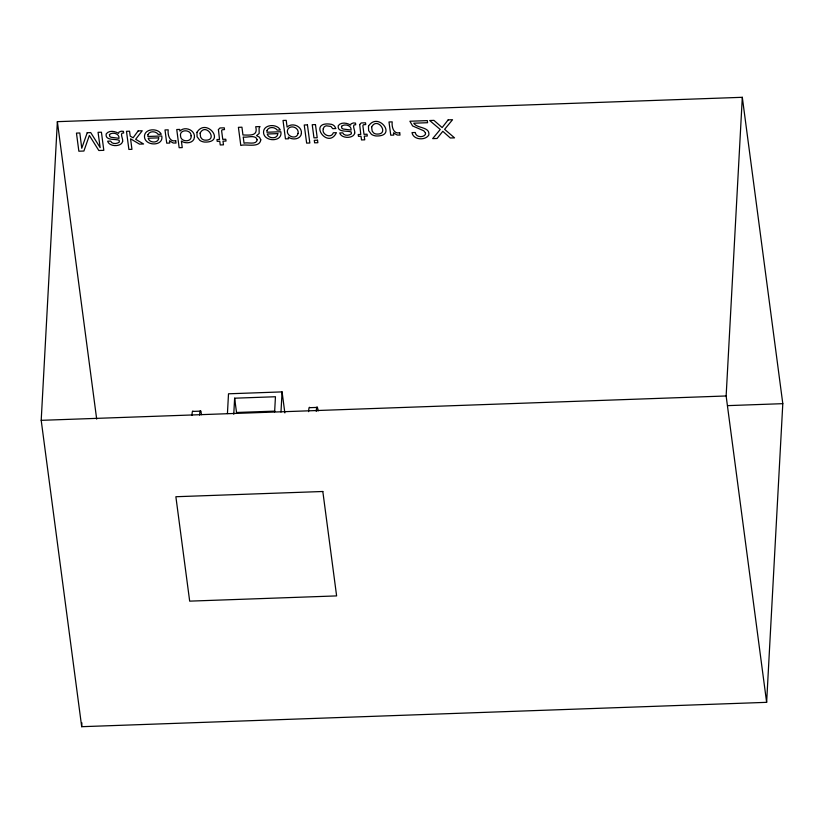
<?xml version="1.0" encoding="UTF-8"?>
<svg xmlns="http://www.w3.org/2000/svg" width="824" height="824" viewBox="0 0 824 824"><rect width="100%" height="100%" fill="white"/><g stroke="black" fill="none" stroke-linecap="round" stroke-linejoin="round"><path stroke-width="1.24" d="M41.2 420.333L57.371 121.664L742.311 97.304L782.8 403.667L766.629 702.336L81.689 726.696L41.2 420.333L726.14 395.973L766.629 702.336M81.689 726.696L81.895 722.854M227.434 413.566L228.506 393.8L282.076 391.894L284.857 412.906M233.769 414.245L234.634 398.198L275.453 396.746L274.629 411.856M280.984 412.052L282.076 391.894M726.14 395.973L742.311 97.304M200.747 411.135L193.084 411.403A14.296 1.329 88 0 0 191.951 415.378M317.394 407.406L309.731 407.684A14.296 1.329 88 0 0 308.598 411.66M274.783 411.125L236.519 412.484L234.634 398.198M727.541 405.635L782.8 403.667M57.371 121.664L96.686 419.128M199.614 415.1A14.296 1.329 88 0 1 201.478 414.699M316.262 411.382A14.296 1.329 88 0 1 318.126 410.98M257.181 139.73C256.501 145.415 247.406 141.862 244.048 143.222L243.224 137.031C247.046 137.969 255.512 134.168 257.181 139.73M122.632 141.378C121.519 147.125 109.139 146.971 107.666 141.203L110.643 141.1C111.889 144.396 117.07 143.942 119.325 142.099L119.161 140.265C115.412 138.638 104.957 140.986 106.152 133.972C108.871 130.058 115.03 131.098 118.532 133.354L118.913 132.118L121.2 131.222L123.435 131.366L123.651 133.004C118.996 132.087 123.476 139.38 122.632 141.378M354.711 133.127C353.589 138.875 341.208 138.72 339.746 132.952L342.722 132.849C343.958 136.145 349.139 135.692 351.395 133.838L351.23 132.005C347.481 130.388 337.026 132.736 338.231 125.722C340.951 121.797 347.1 122.848 350.602 125.104L350.993 123.868L353.28 122.961L355.505 123.106L355.721 124.754C351.065 123.837 355.556 131.129 354.711 133.127M260.786 139.833C259.653 148.475 246.057 143.633 240.793 145.457L238.404 127.339L241.937 127.205L242.956 134.982C249.981 135.085 258.324 136.31 255.708 126.721L260.034 126.566L259.096 128.122L259.169 133.478L256.542 135.641L259.467 137.206L260.786 139.833M323.276 128.729C321.226 134.755 331.485 138.957 333.308 132.767L336.408 132.664C327.777 150.524 306.786 120.17 331.495 124.331A6.551 4.532 3.1 0 1 334.637 126.319L335.873 128.565L332.762 128.678L330.857 126.422L326.397 125.815A3.935 2.719 3.1 0 0 323.987 127.174L323.276 128.729M191.096 135.795C192.188 142.583 180.734 142.202 180.559 136.166C179.014 129.09 191.22 129.09 191.096 135.795M200.088 133.138L200.613 137.103L201.839 138.782A4.367 3.018 3.1 0 0 204.918 140.142C218.906 141.131 205.938 121.849 200.088 133.138M371.624 127.04L372.149 131.006L373.375 132.685A4.367 3.018 3.1 0 0 376.455 134.044C390.432 135.033 377.464 115.751 371.624 127.04M218.412 129.553L219.524 139.452L216.949 139.544L217.196 141.357L219.761 141.275L220.245 144.962L223.479 144.839L222.985 141.151L226.023 141.048L225.776 139.235L222.748 139.338L221.615 130.717L222.161 129.77L224.509 129.584L224.272 127.833L219.967 127.978L218.412 129.553M359.666 124.527L360.778 134.436L358.203 134.528L358.45 136.341L361.015 136.248L361.509 139.936L364.733 139.822L364.239 136.135L367.277 136.022L367.041 134.209L364.002 134.322L362.869 125.701L363.415 124.743L365.763 124.568L365.526 122.817L361.221 122.951L359.666 124.527M147.99 134.652L147.846 136.475L161.762 135.981C163.935 146.394 145.333 146.363 144.488 137.052C143.747 128.4 158.074 127.596 161.267 134.24L158.126 134.353C156.045 131.047 149.525 130.666 147.99 134.652M267.058 130.419L266.914 132.242L280.829 131.747C282.993 142.161 264.391 142.13 263.546 132.819C262.805 124.166 277.142 123.363 280.325 130.007L277.194 130.12C275.113 126.814 268.593 126.433 267.058 130.419M425.534 133.076L425.39 134.467C423.042 137.999 415.718 137.237 415.255 132.499L412.01 132.613C413.174 139.987 425.339 140.832 428.83 134.982C430.138 126.515 417.14 128.678 413.72 123.209L427.584 122.714L427.316 120.613L409.889 121.241L412.608 125.959L423.773 130.779L425.534 133.076M158.723 137.865C158.744 143.469 149.206 143.18 148.176 138.236L158.723 137.865M277.781 133.632C277.801 139.235 268.264 138.947 267.233 134.003L277.781 133.632M109.417 134.59L109.788 136.547L110.993 137.258L119.027 138.329C119.583 133.457 112.352 131.727 109.417 134.59M341.497 126.34L341.867 128.286L343.072 129.007L351.106 130.079C351.663 125.207 344.432 123.476 341.497 126.34M194.433 137.351C193.836 143.325 185.379 144.118 181.383 141.028L182.248 147.599L179.148 147.712L176.748 129.523L179.694 129.419L179.91 131.109C184.689 125.856 195.237 129.945 194.433 137.351M301.399 133.529C300.698 139.493 292.252 140.358 288.328 137.011L288.554 138.762L285.454 138.875L283.023 120.459L286.206 120.345L287.102 127.092C292.057 122.179 302.295 126.103 301.399 133.529M196.936 132.345L197.09 136.733L199.861 140.379A7.869 5.449 3.1 0 0 204.682 142.068C226.435 142.768 206.422 117.07 196.936 132.345M368.472 126.247L368.627 130.635L371.387 134.281A7.869 5.449 3.1 0 0 376.218 135.97C397.971 136.66 377.959 110.962 368.472 126.247M298.082 133.406C296.486 140.667 284.62 135.805 287.906 129.131C290.903 124.393 299.297 127.772 298.082 133.406M87.22 132.715L81.761 148.258L79.825 132.973L76.457 133.097L78.857 151.214L83.904 151.029L89.363 135.445L98.818 150.504L103.814 150.328L101.424 132.211L98.066 132.324L100.157 147.609L90.712 132.582L87.22 132.715M138.154 130.903L133.117 137.773L130.213 136.166L129.553 131.201L126.484 131.315L128.884 149.432L131.953 149.329L130.563 138.803L139.493 144.128L143.572 143.984L135.651 139.287L142.233 130.758L138.154 130.903M448.174 119.871L442.138 127.576L433.939 120.376L429.685 120.531L440.243 129.492L432.662 138.628L437.081 138.473L442.807 131.304L450.326 137.999L454.529 137.855L444.62 129.337L452.551 119.717L448.174 119.871M175.697 140.719C169.394 142.274 167.602 134.693 168.189 129.832L164.996 129.945L166.736 143.16L169.775 143.046L169.466 140.77L173.164 142.985L176.006 143.057L175.697 140.719M399.702 132.757C393.409 134.312 391.606 126.731 392.193 121.87L389 121.983L390.751 135.188L393.779 135.085L393.481 132.798L397.178 135.023L400.011 135.095L399.702 132.757M307.434 124.877L304.241 124.99L306.641 143.108L309.834 142.995L307.434 124.877M315.468 124.589L312.224 124.712L313.965 137.855L317.209 137.742L315.468 124.589M317.528 140.193L314.284 140.317L314.613 142.83L317.858 142.717L317.528 140.193M322.823 491.495L175.873 496.728L189.675 601.139L336.614 595.906L322.823 491.495"/></g></svg>
